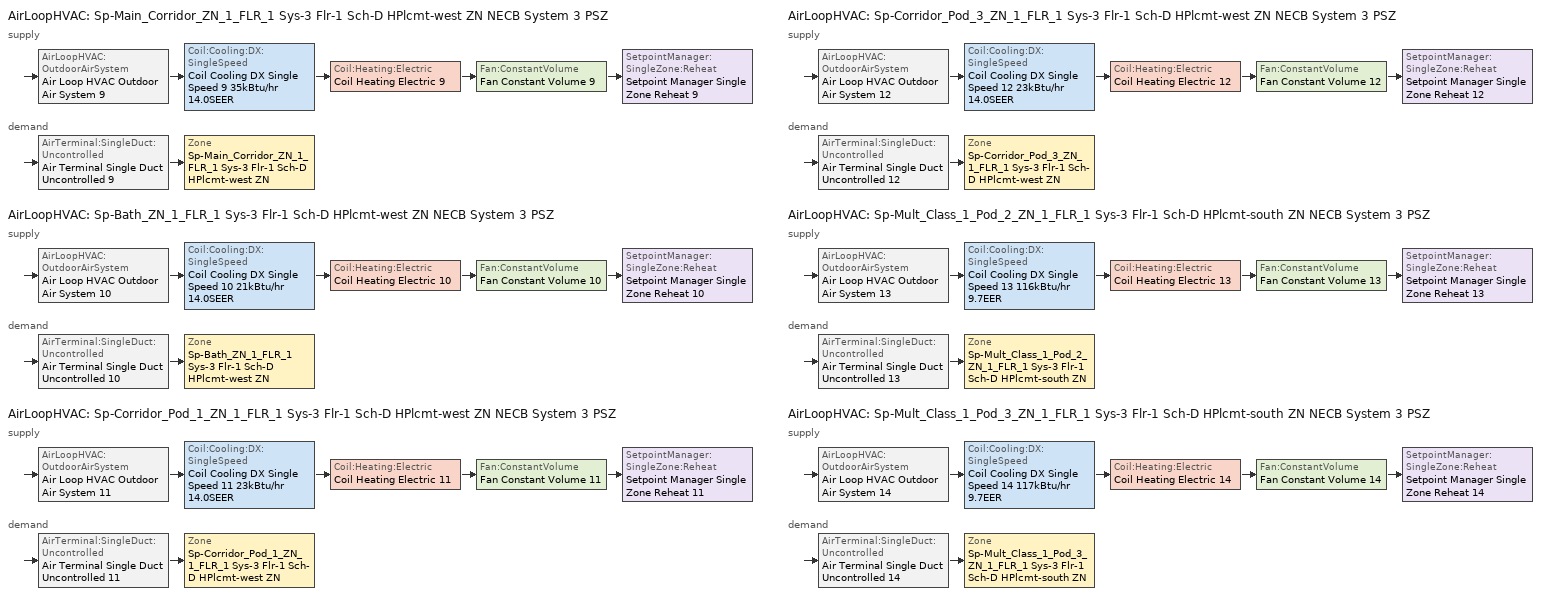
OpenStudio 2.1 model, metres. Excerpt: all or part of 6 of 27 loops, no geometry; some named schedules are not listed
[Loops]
AirLoopHVAC 'Sp-Main_Corridor_ZN_1_FLR_1 Sys-3 Flr-1 Sch-D HPlcmt-west ZN NECB System 3 PSZ'
 supply: AirLoopHVAC:OutdoorAirSystem 'Air Loop HVAC Outdoor Air System 9' > Coil:Cooling:DX:SingleSpeed 'Coil Cooling DX Single Speed 9 35kBtu/hr 14.0SEER' > Coil:Heating:Electric 'Coil Heating Electric 9' > Fan:ConstantVolume 'Fan Constant Volume 9' > SetpointManager:SingleZone:Reheat 'Setpoint Manager Single Zone Reheat 9'
 demand: AirTerminal:SingleDuct:Uncontrolled 'Air Terminal Single Duct Uncontrolled 9' > Zone 'Sp-Main_Corridor_ZN_1_FLR_1 Sys-3 Flr-1 Sch-D HPlcmt-west ZN'
AirLoopHVAC 'Sp-Bath_ZN_1_FLR_1 Sys-3 Flr-1 Sch-D HPlcmt-west ZN NECB System 3 PSZ'
 supply: AirLoopHVAC:OutdoorAirSystem 'Air Loop HVAC Outdoor Air System 10' > Coil:Cooling:DX:SingleSpeed 'Coil Cooling DX Single Speed 10 21kBtu/hr 14.0SEER' > Coil:Heating:Electric 'Coil Heating Electric 10' > Fan:ConstantVolume 'Fan Constant Volume 10' > SetpointManager:SingleZone:Reheat 'Setpoint Manager Single Zone Reheat 10'
 demand: AirTerminal:SingleDuct:Uncontrolled 'Air Terminal Single Duct Uncontrolled 10' > Zone 'Sp-Bath_ZN_1_FLR_1 Sys-3 Flr-1 Sch-D HPlcmt-west ZN'
AirLoopHVAC 'Sp-Corridor_Pod_1_ZN_1_FLR_1 Sys-3 Flr-1 Sch-D HPlcmt-west ZN NECB System 3 PSZ'
 supply: AirLoopHVAC:OutdoorAirSystem 'Air Loop HVAC Outdoor Air System 11' > Coil:Cooling:DX:SingleSpeed 'Coil Cooling DX Single Speed 11 23kBtu/hr 14.0SEER' > Coil:Heating:Electric 'Coil Heating Electric 11' > Fan:ConstantVolume 'Fan Constant Volume 11' > SetpointManager:SingleZone:Reheat 'Setpoint Manager Single Zone Reheat 11'
 demand: AirTerminal:SingleDuct:Uncontrolled 'Air Terminal Single Duct Uncontrolled 11' > Zone 'Sp-Corridor_Pod_1_ZN_1_FLR_1 Sys-3 Flr-1 Sch-D HPlcmt-west ZN'
AirLoopHVAC 'Sp-Corridor_Pod_3_ZN_1_FLR_1 Sys-3 Flr-1 Sch-D HPlcmt-west ZN NECB System 3 PSZ'
 supply: AirLoopHVAC:OutdoorAirSystem 'Air Loop HVAC Outdoor Air System 12' > Coil:Cooling:DX:SingleSpeed 'Coil Cooling DX Single Speed 12 23kBtu/hr 14.0SEER' > Coil:Heating:Electric 'Coil Heating Electric 12' > Fan:ConstantVolume 'Fan Constant Volume 12' > SetpointManager:SingleZone:Reheat 'Setpoint Manager Single Zone Reheat 12'
 demand: AirTerminal:SingleDuct:Uncontrolled 'Air Terminal Single Duct Uncontrolled 12' > Zone 'Sp-Corridor_Pod_3_ZN_1_FLR_1 Sys-3 Flr-1 Sch-D HPlcmt-west ZN'
AirLoopHVAC 'Sp-Mult_Class_1_Pod_2_ZN_1_FLR_1 Sys-3 Flr-1 Sch-D HPlcmt-south ZN NECB System 3 PSZ'
 supply: AirLoopHVAC:OutdoorAirSystem 'Air Loop HVAC Outdoor Air System 13' > Coil:Cooling:DX:SingleSpeed 'Coil Cooling DX Single Speed 13 116kBtu/hr 9.7EER' > Coil:Heating:Electric 'Coil Heating Electric 13' > Fan:ConstantVolume 'Fan Constant Volume 13' > SetpointManager:SingleZone:Reheat 'Setpoint Manager Single Zone Reheat 13'
 demand: AirTerminal:SingleDuct:Uncontrolled 'Air Terminal Single Duct Uncontrolled 13' > Zone 'Sp-Mult_Class_1_Pod_2_ZN_1_FLR_1 Sys-3 Flr-1 Sch-D HPlcmt-south ZN'
AirLoopHVAC 'Sp-Mult_Class_1_Pod_3_ZN_1_FLR_1 Sys-3 Flr-1 Sch-D HPlcmt-south ZN NECB System 3 PSZ'
 supply: AirLoopHVAC:OutdoorAirSystem 'Air Loop HVAC Outdoor Air System 14' > Coil:Cooling:DX:SingleSpeed 'Coil Cooling DX Single Speed 14 117kBtu/hr 9.7EER' > Coil:Heating:Electric 'Coil Heating Electric 14' > Fan:ConstantVolume 'Fan Constant Volume 14' > SetpointManager:SingleZone:Reheat 'Setpoint Manager Single Zone Reheat 14'
 demand: AirTerminal:SingleDuct:Uncontrolled 'Air Terminal Single Duct Uncontrolled 14' > Zone 'Sp-Mult_Class_1_Pod_3_ZN_1_FLR_1 Sys-3 Flr-1 Sch-D HPlcmt-south ZN'
[Sizing:Zone] Zone Cooling Design Supply Air Temperature Input Method=SupplyAirTemperature; Zone Cooling Design Supply Air Temperature {C}=13; Zone Cooling Design Supply Air Temperature Difference {deltaC}=11.11; Zone Heating Design Supply Air Temperature Input Method=SupplyAirTemperature; Zone Heating Design Supply Air Temperature {C}=43; Zone Heating Design Supply Air Temperature Difference {deltaC}=11.11; Zone Cooling Design Supply Air Humidity Ratio {kg-H2O/kg-air}=0.0085; Zone Heating Design Supply Air Humidity Ratio {kg-H2O/kg-air}=0.008; Zone Heating Sizing Factor=1.3; Zone Cooling Sizing Factor=1.1; Cooling Design Air Flow Method=DesignDay; Heating Design Air Flow Method=DesignDay; Account for Dedicated Outdoor Air System=No; Dedicated Outdoor Air System Control Strategy=NeutralSupplyAir; Dedicated Outdoor Air Low Setpoint Temperature for Design {C}=autosize; Dedicated Outdoor Air High Setpoint Temperature for Design {C}=autosize
Sp-Main_Corridor_ZN_1_FLR_1 Sys-3 Flr-1 Sch-D HPlcmt-west ZN; Sp-Bath_ZN_1_FLR_1 Sys-3 Flr-1 Sch-D HPlcmt-west ZN; Sp-Corridor_Pod_1_ZN_1_FLR_1 Sys-3 Flr-1 Sch-D HPlcmt-west ZN; Sp-Corridor_Pod_3_ZN_1_FLR_1 Sys-3 Flr-1 Sch-D HPlcmt-west ZN; Sp-Mult_Class_1_Pod_2_ZN_1_FLR_1 Sys-3 Flr-1 Sch-D HPlcmt-south ZN; Sp-Mult_Class_1_Pod_3_ZN_1_FLR_1 Sys-3 Flr-1 Sch-D HPlcmt-south ZN
[Zone equipment]
Sp-Main_Corridor_ZN_1_FLR_1 Sys-3 Flr-1 Sch-D HPlcmt-west ZN: Air Terminal Single Duct Uncontrolled 9, Zone HVAC Baseboard Convective Water 9
Sp-Bath_ZN_1_FLR_1 Sys-3 Flr-1 Sch-D HPlcmt-west ZN: Air Terminal Single Duct Uncontrolled 10, Zone HVAC Baseboard Convective Water 10
Sp-Corridor_Pod_1_ZN_1_FLR_1 Sys-3 Flr-1 Sch-D HPlcmt-west ZN: Air Terminal Single Duct Uncontrolled 11, Zone HVAC Baseboard Convective Water 11
Sp-Corridor_Pod_3_ZN_1_FLR_1 Sys-3 Flr-1 Sch-D HPlcmt-west ZN: Air Terminal Single Duct Uncontrolled 12, Zone HVAC Baseboard Convective Water 12
Sp-Mult_Class_1_Pod_2_ZN_1_FLR_1 Sys-3 Flr-1 Sch-D HPlcmt-south ZN: Air Terminal Single Duct Uncontrolled 13, Zone HVAC Baseboard Convective Water 13
Sp-Mult_Class_1_Pod_3_ZN_1_FLR_1 Sys-3 Flr-1 Sch-D HPlcmt-south ZN: Air Terminal Single Duct Uncontrolled 14, Zone HVAC Baseboard Convective Water 14
[AirLoopHVAC] Design Supply Air Flow Rate {m3/s}=AutoSize
Name | Availability Schedule | Availability Manager
Sp-Main_Corridor_ZN_1_FLR_1 Sys-3 Flr-1 Sch-D HPlcmt-west ZN NECB System 3 PSZ | Sp-Main_Corridor_ZN_1_FLR_1 Sys-3 Flr-1 Sch-D HPlcmt-west ZN NECB System 3 PSZ Occ Sch | Availability Manager Night Cycle 17
Sp-Bath_ZN_1_FLR_1 Sys-3 Flr-1 Sch-D HPlcmt-west ZN NECB System 3 PSZ | Sp-Bath_ZN_1_FLR_1 Sys-3 Flr-1 Sch-D HPlcmt-west ZN NECB System 3 PSZ Occ Sch | Availability Manager Night Cycle 1
Sp-Corridor_Pod_1_ZN_1_FLR_1 Sys-3 Flr-1 Sch-D HPlcmt-west ZN NECB System 3 PSZ | Sp-Corridor_Pod_1_ZN_1_FLR_1 Sys-3 Flr-1 Sch-D HPlcmt-west ZN NECB System 3 PSZ Occ Sch | Availability Manager Night Cycle 10
Sp-Corridor_Pod_3_ZN_1_FLR_1 Sys-3 Flr-1 Sch-D HPlcmt-west ZN NECB System 3 PSZ | Sp-Corridor_Pod_3_ZN_1_FLR_1 Sys-3 Flr-1 Sch-D HPlcmt-west ZN NECB System 3 PSZ Occ Sch | Availability Manager Night Cycle 12
Sp-Mult_Class_1_Pod_2_ZN_1_FLR_1 Sys-3 Flr-1 Sch-D HPlcmt-south ZN NECB System 3 PSZ | Sp-Mult_Class_1_Pod_2_ZN_1_FLR_1 Sys-3 Flr-1 Sch-D HPlcmt-south ZN NECB System 3 PSZ Occ Sch | Availability Manager Night Cycle 20
Sp-Mult_Class_1_Pod_3_ZN_1_FLR_1 Sys-3 Flr-1 Sch-D HPlcmt-south ZN NECB System 3 PSZ | Sp-Mult_Class_1_Pod_3_ZN_1_FLR_1 Sys-3 Flr-1 Sch-D HPlcmt-south ZN NECB System 3 PSZ Occ Sch | Availability Manager Night Cycle 21
[Sizing:System] Type of Load to Size On=Sensible; Design Outdoor Air Flow Rate {m3/s}=Autosize; Minimum System Air Flow Ratio=1; Preheat Design Temperature {C}=7; Preheat Design Humidity Ratio {kg-H2O/kg-Air}=0.008; Precool Design Temperature {C}=13; Precool Design Humidity Ratio {kg-H2O/kg-Air}=0.008; Central Cooling Design Supply Air Temperature {C}=13; Central Heating Design Supply Air Temperature {C}=43; Sizing Option=NonCoincident; 100% Outdoor Air in Cooling=No; 100% Outdoor Air in Heating=No; Central Cooling Design Supply Air Humidity Ratio {kg-H2O/kg-Air}=0.0085; Central Heating Design Supply Air Humidity Ratio {kg-H2O/kg-Air}=0.008; Cooling Design Air Flow Method=DesignDay; Cooling Design Air Flow Rate {m3/s}=0; Heating Design Air Flow Method=DesignDay; Heating Design Air Flow Rate {m3/s}=0; System Outdoor Air Method=ZoneSum; Zone Maximum Outdoor Air Fraction=1; Cooling Supply Air Flow Rate Per Floor Area {m3/s-m2}=0.00996765; Cooling Fraction of Autosized Cooling Supply Air Flow Rate=1; Cooling Supply Air Flow Rate Per Unit Cooling Capacity {m3/s-W}=3.94755e-05; Heating Supply Air Flow Rate Per Floor Area {m3/s-m2}=0.00996765; Heating Fraction of Autosized Heating Supply Air Flow Rate=1; Heating Fraction of Autosized Cooling Supply Air Flow Rate=1; Heating Supply Air Flow Rate Per Unit Heating Capacity {m3/s-W}=3.15882e-05; Cooling Design Capacity Method=CoolingDesignCapacity; Cooling Design Capacity {W}=autosize; Cooling Design Capacity Per Floor Area {W/m2}=234.7; Fraction of Autosized Cooling Design Capacity=1; Heating Design Capacity Method=HeatingDesignCapacity; Heating Design Capacity {W}=autosize; Heating Design Capacity Per Floor Area {W/m2}=157; Fraction of Autosized Heating Design Capacity=1; Central Cooling Capacity Control Method=OnOff
Sp-Main_Corridor_ZN_1_FLR_1 Sys-3 Flr-1 Sch-D HPlcmt-west ZN NECB System 3 PSZ; Sp-Bath_ZN_1_FLR_1 Sys-3 Flr-1 Sch-D HPlcmt-west ZN NECB System 3 PSZ; Sp-Corridor_Pod_1_ZN_1_FLR_1 Sys-3 Flr-1 Sch-D HPlcmt-west ZN NECB System 3 PSZ; Sp-Corridor_Pod_3_ZN_1_FLR_1 Sys-3 Flr-1 Sch-D HPlcmt-west ZN NECB System 3 PSZ; Sp-Mult_Class_1_Pod_2_ZN_1_FLR_1 Sys-3 Flr-1 Sch-D HPlcmt-south ZN NECB System 3 PSZ; Sp-Mult_Class_1_Pod_3_ZN_1_FLR_1 Sys-3 Flr-1 Sch-D HPlcmt-south ZN NECB System 3 PSZ
[Fan:ConstantVolume] Availability Schedule=Always On Discrete; Fan Efficiency=0.39975; Pressure Rise {Pa}=640; Maximum Flow Rate {m3/s}=AutoSize; Motor Efficiency=0.615
Fan Constant Volume 9; Fan Constant Volume 10; Fan Constant Volume 11; Fan Constant Volume 12; Fan Constant Volume 13; Fan Constant Volume 14
[Coil:Heating:Electric] Availability Schedule=Always On Discrete
Coil Heating Electric 9; Coil Heating Electric 10; Coil Heating Electric 11; Coil Heating Electric 12; Coil Heating Electric 13; Coil Heating Electric 14
[Coil:Cooling:DX:SingleSpeed] Availability Schedule=Always On Discrete; Rated Total Cooling Capacity {W}=autosize; Rated Sensible Heat Ratio=autosize; Rated Air Flow Rate {m3/s}=autosize; Rated Evaporator Fan Power Per Volume Flow Rate {W/(m3/s)}=773.3; Condenser Type=AirCooled; Evaporative Condenser Effectiveness=0; Evaporative Condenser Air Flow Rate {m3/s}=Autosize; Evaporative Condenser Pump Rated Power Consumption {W}=Autosize; Crankcase Heater Capacity {W}=0; Maximum Outdoor Dry-Bulb Temperature for Crankcase Heater Operation {C}=0; Basin Heater Capacity {W/K}=0; Basin Heater Setpoint Temperature {C}=10
Name | Rated COP {W/W} | Total Cooling Capacity Function of Temperature Curve | Total Cooling Capacity Function of Flow Fraction Curve | Energy Input Ratio Function of Temperature Curve | Energy Input Ratio Function of Flow Fraction Curve | Part Load Fraction Correlation Curve
Coil Cooling DX Single Speed 9 35kBtu/hr 14.0SEER | 3.8248 | DXCOOL-NECB2011-REF-CAPFT 24 | DXCOOL-NECB2011-REF-CAPFFLOW 24 | DXCOOL-NECB2011-REF-COOLEIRFT 24 | DXCOOL-NECB2011-REF-COOLEIRFFLOW 24 | DXCOOL-NECB2011-REF-COOLPLFFPLR 24
Coil Cooling DX Single Speed 10 21kBtu/hr 14.0SEER | 3.8248 | DXCOOL-NECB2011-REF-CAPFT 1 | DXCOOL-NECB2011-REF-CAPFFLOW 1 | DXCOOL-NECB2011-REF-COOLEIRFT 1 | DXCOOL-NECB2011-REF-COOLEIRFFLOW 1 | DXCOOL-NECB2011-REF-COOLPLFFPLR 1
Coil Cooling DX Single Speed 11 23kBtu/hr 14.0SEER | 3.8248 | DXCOOL-NECB2011-REF-CAPFT 2 | DXCOOL-NECB2011-REF-CAPFFLOW 2 | DXCOOL-NECB2011-REF-COOLEIRFT 2 | DXCOOL-NECB2011-REF-COOLEIRFFLOW 2 | DXCOOL-NECB2011-REF-COOLPLFFPLR 2
Coil Cooling DX Single Speed 12 23kBtu/hr 14.0SEER | 3.8248 | DXCOOL-NECB2011-REF-CAPFT 3 | DXCOOL-NECB2011-REF-CAPFFLOW 3 | DXCOOL-NECB2011-REF-COOLEIRFT 3 | DXCOOL-NECB2011-REF-COOLEIRFFLOW 3 | DXCOOL-NECB2011-REF-COOLPLFFPLR 3
Coil Cooling DX Single Speed 13 116kBtu/hr 9.7EER | 3.36704 | DXCOOL-NECB2011-REF-CAPFT 4 | DXCOOL-NECB2011-REF-CAPFFLOW 4 | DXCOOL-NECB2011-REF-COOLEIRFT 4 | DXCOOL-NECB2011-REF-COOLEIRFFLOW 4 | DXCOOL-NECB2011-REF-COOLPLFFPLR 4
Coil Cooling DX Single Speed 14 117kBtu/hr 9.7EER | 3.36744 | DXCOOL-NECB2011-REF-CAPFT 5 | DXCOOL-NECB2011-REF-CAPFFLOW 5 | DXCOOL-NECB2011-REF-COOLEIRFT 5 | DXCOOL-NECB2011-REF-COOLEIRFFLOW 5 | DXCOOL-NECB2011-REF-COOLPLFFPLR 5
[Controller:OutdoorAir] Minimum Outdoor Air Flow Rate {m3/s}=0; Maximum Outdoor Air Flow Rate {m3/s}=Autosize; Economizer Control Action Type=ModulateFlow; Lockout Type=NoLockout; Minimum Limit Type=FixedMinimum; High Humidity Control=No; Heat Recovery Bypass Control Type=BypassWhenWithinEconomizerLimits
Name | Economizer Control Type | Economizer Maximum Limit Dry-Bulb Temperature {C} | Economizer Maximum Limit Enthalpy {J/kg} | Economizer Minimum Limit Dry-Bulb Temperature {C} | Minimum Outdoor Air Schedule | Controller Mechanical Ventilation
Controller Outdoor Air 9 | NoEconomizer | 28 | 64000 | -100 | Sp-Main_Corridor_ZN_1_FLR_1 Sys-3 Flr-1 Sch-D HPlcmt-west ZN NECB System 3 PSZ Occ Sch | Controller Mechanical Ventilation 9
Controller Outdoor Air 10 | NoEconomizer | 28 | 64000 | -100 | Sp-Bath_ZN_1_FLR_1 Sys-3 Flr-1 Sch-D HPlcmt-west ZN NECB System 3 PSZ Occ Sch | Controller Mechanical Ventilation 10
Controller Outdoor Air 11 | NoEconomizer | 28 | 64000 | -100 | Sp-Corridor_Pod_1_ZN_1_FLR_1 Sys-3 Flr-1 Sch-D HPlcmt-west ZN NECB System 3 PSZ Occ Sch | Controller Mechanical Ventilation 11
Controller Outdoor Air 12 | NoEconomizer | 28 | 64000 | -100 | Sp-Corridor_Pod_3_ZN_1_FLR_1 Sys-3 Flr-1 Sch-D HPlcmt-west ZN NECB System 3 PSZ Occ Sch | Controller Mechanical Ventilation 12
Controller Outdoor Air 13 | DifferentialEnthalpy |  |  |  | Sp-Mult_Class_1_Pod_2_ZN_1_FLR_1 Sys-3 Flr-1 Sch-D HPlcmt-south ZN NECB System 3 PSZ Occ Sch | Controller Mechanical Ventilation 13
Controller Outdoor Air 14 | DifferentialEnthalpy |  |  |  | Sp-Mult_Class_1_Pod_3_ZN_1_FLR_1 Sys-3 Flr-1 Sch-D HPlcmt-south ZN NECB System 3 PSZ Occ Sch | Controller Mechanical Ventilation 14
[Controller:MechanicalVentilation] Availability Schedule=Always On Discrete; System Outdoor Air Method=ZoneSum
Controller Mechanical Ventilation 9; Controller Mechanical Ventilation 10; Controller Mechanical Ventilation 11; Controller Mechanical Ventilation 12; Controller Mechanical Ventilation 13; Controller Mechanical Ventilation 14
[AirLoopHVAC:OutdoorAirSystem]
Name | Controller
Air Loop HVAC Outdoor Air System 9 | Controller Outdoor Air 9
Air Loop HVAC Outdoor Air System 10 | Controller Outdoor Air 10
Air Loop HVAC Outdoor Air System 11 | Controller Outdoor Air 11
Air Loop HVAC Outdoor Air System 12 | Controller Outdoor Air 12
Air Loop HVAC Outdoor Air System 13 | Controller Outdoor Air 13
Air Loop HVAC Outdoor Air System 14 | Controller Outdoor Air 14
[SetpointManager:SingleZone:Reheat] Minimum Supply Air Temperature {C}=13; Maximum Supply Air Temperature {C}=43
Name | Control Zone
Setpoint Manager Single Zone Reheat 9 | Sp-Main_Corridor_ZN_1_FLR_1 Sys-3 Flr-1 Sch-D HPlcmt-west ZN
Setpoint Manager Single Zone Reheat 10 | Sp-Bath_ZN_1_FLR_1 Sys-3 Flr-1 Sch-D HPlcmt-west ZN
Setpoint Manager Single Zone Reheat 11 | Sp-Corridor_Pod_1_ZN_1_FLR_1 Sys-3 Flr-1 Sch-D HPlcmt-west ZN
Setpoint Manager Single Zone Reheat 12 | Sp-Corridor_Pod_3_ZN_1_FLR_1 Sys-3 Flr-1 Sch-D HPlcmt-west ZN
Setpoint Manager Single Zone Reheat 13 | Sp-Mult_Class_1_Pod_2_ZN_1_FLR_1 Sys-3 Flr-1 Sch-D HPlcmt-south ZN
Setpoint Manager Single Zone Reheat 14 | Sp-Mult_Class_1_Pod_3_ZN_1_FLR_1 Sys-3 Flr-1 Sch-D HPlcmt-south ZN
[AirTerminal:SingleDuct:Uncontrolled] Availability Schedule=Always On Discrete; Maximum Air Flow Rate {m3/s}=AutoSize
Air Terminal Single Duct Uncontrolled 9; Air Terminal Single Duct Uncontrolled 10; Air Terminal Single Duct Uncontrolled 11; Air Terminal Single Duct Uncontrolled 12; Air Terminal Single Duct Uncontrolled 13; Air Terminal Single Duct Uncontrolled 14
[AvailabilityManager:NightCycle] Control Type=CycleOnAny; Thermostat Tolerance {deltaC}=1; Cycling Run Time {s}=3600
Availability Manager Night Cycle 1; Availability Manager Night Cycle 10; Availability Manager Night Cycle 12; Availability Manager Night Cycle 17; Availability Manager Night Cycle 20; Availability Manager Night Cycle 21
[Schedule:Ruleset]
Name | Default Day Schedule | Summer Design Day Schedule | Winter Design Day Schedule
Sp-Bath_ZN_1_FLR_1 Sys-3 Flr-1 Sch-D HPlcmt-west ZN NECB System 3 PSZ Occ Sch | Sp-Bath_ZN_1_FLR_1 Sys-3 Flr-1 Sch-D HPlcmt-west ZN NECB System 3 PSZ Occ Sch Default | Sp-Bath_ZN_1_FLR_1 Sys-3 Flr-1 Sch-D HPlcmt-west ZN NECB System 3 PSZ Occ Sch Summer Design Day | Sp-Bath_ZN_1_FLR_1 Sys-3 Flr-1 Sch-D HPlcmt-west ZN NECB System 3 PSZ Occ Sch Winter Design Day
Sp-Corridor_Pod_1_ZN_1_FLR_1 Sys-3 Flr-1 Sch-D HPlcmt-west ZN NECB System 3 PSZ Occ Sch | Sp-Corridor_Pod_1_ZN_1_FLR_1 Sys-3 Flr-1 Sch-D HPlcmt-west ZN NECB System 3 PSZ Occ Sch Default | Sp-Corridor_Pod_1_ZN_1_FLR_1 Sys-3 Flr-1 Sch-D HPlcmt-west ZN NECB System 3 PSZ Occ Sch Summer Design Day | Sp-Corridor_Pod_1_ZN_1_FLR_1 Sys-3 Flr-1 Sch-D HPlcmt-west ZN NECB System 3 PSZ Occ Sch Winter Design Day
Sp-Corridor_Pod_3_ZN_1_FLR_1 Sys-3 Flr-1 Sch-D HPlcmt-west ZN NECB System 3 PSZ Occ Sch | Sp-Corridor_Pod_3_ZN_1_FLR_1 Sys-3 Flr-1 Sch-D HPlcmt-west ZN NECB System 3 PSZ Occ Sch Default | Sp-Corridor_Pod_3_ZN_1_FLR_1 Sys-3 Flr-1 Sch-D HPlcmt-west ZN NECB System 3 PSZ Occ Sch Summer Design Day | Sp-Corridor_Pod_3_ZN_1_FLR_1 Sys-3 Flr-1 Sch-D HPlcmt-west ZN NECB System 3 PSZ Occ Sch Winter Design Day
Sp-Main_Corridor_ZN_1_FLR_1 Sys-3 Flr-1 Sch-D HPlcmt-west ZN NECB System 3 PSZ Occ Sch | Sp-Main_Corridor_ZN_1_FLR_1 Sys-3 Flr-1 Sch-D HPlcmt-west ZN NECB System 3 PSZ Occ Sch Default | Sp-Main_Corridor_ZN_1_FLR_1 Sys-3 Flr-1 Sch-D HPlcmt-west ZN NECB System 3 PSZ Occ Sch Summer Design Day | Sp-Main_Corridor_ZN_1_FLR_1 Sys-3 Flr-1 Sch-D HPlcmt-west ZN NECB System 3 PSZ Occ Sch Winter Design Day
Sp-Mult_Class_1_Pod_2_ZN_1_FLR_1 Sys-3 Flr-1 Sch-D HPlcmt-south ZN NECB System 3 PSZ Occ Sch | Sp-Mult_Class_1_Pod_2_ZN_1_FLR_1 Sys-3 Flr-1 Sch-D HPlcmt-south ZN NECB System 3 PSZ Occ Sch Default | Sp-Mult_Class_1_Pod_2_ZN_1_FLR_1 Sys-3 Flr-1 Sch-D HPlcmt-south ZN NECB System 3 PSZ Occ Sch Summer Design Day | Sp-Mult_Class_1_Pod_2_ZN_1_FLR_1 Sys-3 Flr-1 Sch-D HPlcmt-south ZN NECB System 3 PSZ Occ Sch Winter Design Day
Sp-Mult_Class_1_Pod_3_ZN_1_FLR_1 Sys-3 Flr-1 Sch-D HPlcmt-south ZN NECB System 3 PSZ Occ Sch | Sp-Mult_Class_1_Pod_3_ZN_1_FLR_1 Sys-3 Flr-1 Sch-D HPlcmt-south ZN NECB System 3 PSZ Occ Sch Default | Sp-Mult_Class_1_Pod_3_ZN_1_FLR_1 Sys-3 Flr-1 Sch-D HPlcmt-south ZN NECB System 3 PSZ Occ Sch Summer Design Day | Sp-Mult_Class_1_Pod_3_ZN_1_FLR_1 Sys-3 Flr-1 Sch-D HPlcmt-south ZN NECB System 3 PSZ Occ Sch Winter Design Day
[Schedule:Day]
Sp-Main_Corridor_ZN_1_FLR_1 Sys-3 Flr-1 Sch-D HPlcmt-west ZN NECB System 3 PSZ Occ Sch Default; Sp-Main_Corridor_ZN_1_FLR_1 Sys-3 Flr-1 Sch-D HPlcmt-west ZN NECB System 3 PSZ Occ Sch Summer Design Day: 24, 0, 1
[Schedule:Constant]
Always On Discrete: Value=1
[Curve:Biquadratic] Minimum Value of x=13; Maximum Value of x=24; Minimum Value of y=24; Maximum Value of y=46
Name | Coefficient1 Constant | Coefficient2 x | Coefficient3 x**2 | Coefficient4 y | Coefficient5 y**2 | Coefficient6 x*y
DXCOOL-NECB2011-REF-CAPFT 1; DXCOOL-NECB2011-REF-CAPFT 2; DXCOOL-NECB2011-REF-CAPFT 3; DXCOOL-NECB2011-REF-CAPFT 4; DXCOOL-NECB2011-REF-CAPFT 5; DXCOOL-NECB2011-REF-CAPFT 24 | 0.867905 | 0.0142459 | 0.00055436 | -0.0075575 | 3.3e-05 | -0.0001918
DXCOOL-NECB2011-REF-COOLEIRFT 1; DXCOOL-NECB2011-REF-COOLEIRFT 2; DXCOOL-NECB2011-REF-COOLEIRFT 3; DXCOOL-NECB2011-REF-COOLEIRFT 4; DXCOOL-NECB2011-REF-COOLEIRFT 5; DXCOOL-NECB2011-REF-COOLEIRFT 24 | 0.116936 | 0.0284933 | -0.0004112 | 0.0214108 | 0.00016103 | -0.0006791
[Curve:Quadratic] Coefficient1 Constant=1; Coefficient2 x=0; Coefficient3 x**2=0; Minimum Value of x=0; Maximum Value of x=1
DXCOOL-NECB2011-REF-CAPFFLOW 1; DXCOOL-NECB2011-REF-COOLEIRFFLOW 1; DXCOOL-NECB2011-REF-CAPFFLOW 2; DXCOOL-NECB2011-REF-COOLEIRFFLOW 2; DXCOOL-NECB2011-REF-CAPFFLOW 3; DXCOOL-NECB2011-REF-COOLEIRFFLOW 3; DXCOOL-NECB2011-REF-CAPFFLOW 4; DXCOOL-NECB2011-REF-COOLEIRFFLOW 4; DXCOOL-NECB2011-REF-CAPFFLOW 5; DXCOOL-NECB2011-REF-COOLEIRFFLOW 5; DXCOOL-NECB2011-REF-CAPFFLOW 24; DXCOOL-NECB2011-REF-COOLEIRFFLOW 24
[Curve:Cubic] Coefficient1 Constant=0.0277; Coefficient2 x=4.9151; Coefficient3 x**2=-8.184; Coefficient4 x**3=4.2702; Minimum Value of x=0.7; Maximum Value of x=1
DXCOOL-NECB2011-REF-COOLPLFFPLR 1; DXCOOL-NECB2011-REF-COOLPLFFPLR 2; DXCOOL-NECB2011-REF-COOLPLFFPLR 3; DXCOOL-NECB2011-REF-COOLPLFFPLR 4; DXCOOL-NECB2011-REF-COOLPLFFPLR 5; DXCOOL-NECB2011-REF-COOLPLFFPLR 24
